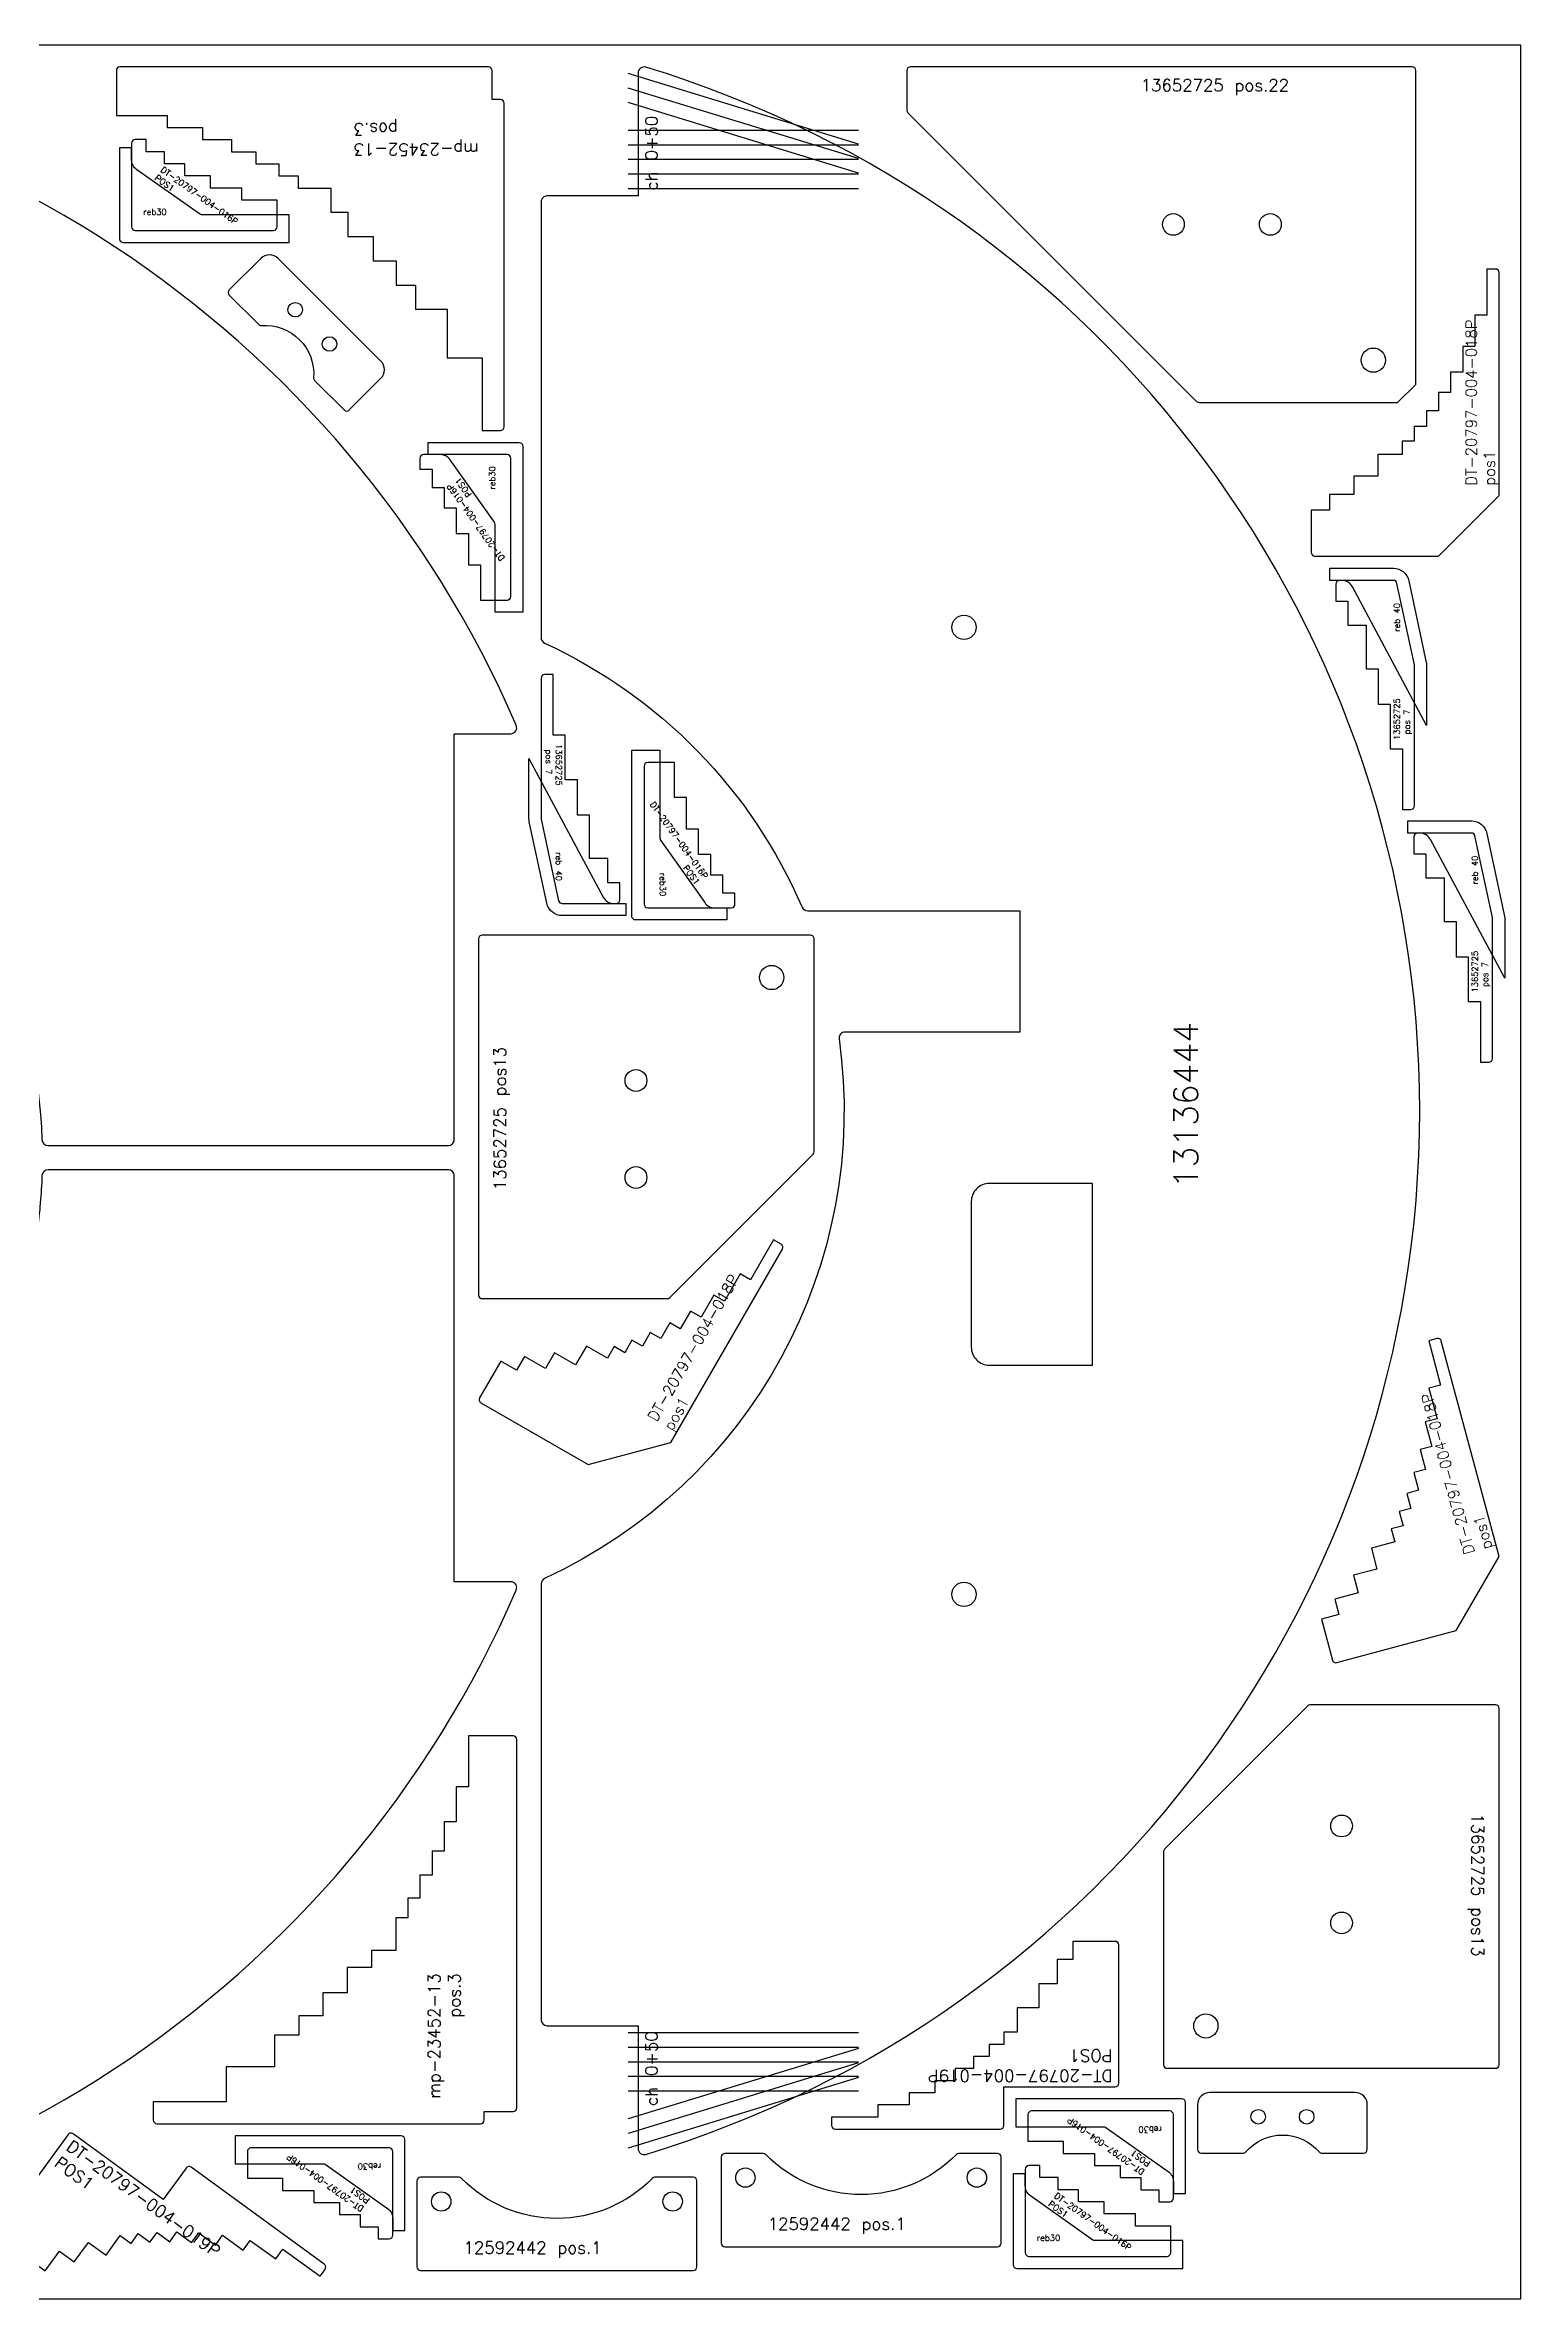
# Model space of a CAD drawing. Header units: millimetres. Extents: x 0 to 2500, y -105 to 1860.
# Drawn here: x 1282 to 2500, y 0 to 1860 of the extents above; entities that cross this region are included whole.
import ezdxf

# ---------------------------------------------------------------- set-up
doc = ezdxf.new("R2010")
doc.units = ezdxf.units.MM
for name, color, linetype in [('12592442', 7, 'Continuous'), ('13136428', 7, 'Continuous'), ('13136444', 7, 'Continuous'), ('13652725', 7, 'Continuous'), ('9672671', 7, 'Continuous'), ('Chanfro', 7, 'Continuous'), ('DT-20797-004-016P', 7, 'Continuous'), ('DT-20797-004-018P', 7, 'Continuous'), ('DT-20797-004-019P', 7, 'Continuous'), ('mp-23452-13', 7, 'Continuous'), ('Rebaixo', 6, 'Continuous'), ('sheet', 24, 'Continuous'), ('Texto', 7, 'Continuous')]:
    doc.layers.add(name, color=color, linetype=linetype)
doc.styles.get("Standard").update_dxf_attribs({"font": 'txt.shx'})

msp = doc.modelspace()

# ---------------------------------------------------------------- linework, layer by layer
at = {"color": 4}
for points in [[(2394.8, 1418.2), (2350.2, 1418.2, 0.414214), (2347.2, 1415.2), (2347.2, 1401.2), (2357.2, 1401.2), (2357.2, 1381.2), (2372.2, 1381.2), (2372.2, 1345.2), (2382.2, 1345.2), (2382.2, 1316.2), (2392.2, 1316.2), (2392.2, 1279.2), (2402.2, 1279.2), (2402.2, 1229.2), (2409.2, 1229.2, 0.414214), (2412.2, 1232.2), (2412.2, 1347.8, 0.052822), (2412.1, 1348.5), (2397.7, 1415.8, 0.353653)], [(1708.9, 1151.6), (1753.4, 1151.6, 0.414214), (1756.4, 1154.6), (1756.4, 1168.6), (1746.4, 1168.6), (1746.4, 1188.6), (1731.4, 1188.6), (1731.4, 1224.6), (1721.4, 1224.6), (1721.4, 1253.6), (1711.4, 1253.6), (1711.4, 1290.6), (1701.4, 1290.6), (1701.4, 1340.6), (1694.4, 1340.6, 0.414214), (1691.4, 1337.6), (1691.4, 1221.9, 0.052822), (1691.5, 1221.2), (1705.9, 1153.9, 0.353653)], [(2459.2, 1209.7), (2414.6, 1209.7, 0.414214), (2411.6, 1206.7), (2411.6, 1192.7), (2421.6, 1192.7), (2421.6, 1172.7), (2436.6, 1172.7), (2436.6, 1136.7), (2446.6, 1136.7), (2446.6, 1107.7), (2456.6, 1107.7), (2456.6, 1070.7), (2466.6, 1070.7), (2466.6, 1020.7), (2473.6, 1020.7, 0.414214), (2476.6, 1023.7), (2476.6, 1139.4, 0.052822), (2476.6, 1140), (2462.1, 1207.4, 0.353653)]]:
    msp.add_lwpolyline(points, format="xyb", close=True, dxfattribs=at)
at = {"color": 1}
for points in [[(1642.7, 1125.5, 0.414214), (1639.7, 1122.5), (1639.7, 828.5, 0.414214), (1642.7, 825.5), (1795.5, 825.5, 0.198912), (1797.6, 826.3), (1915.8, 944.6, 0.198912), (1916.7, 946.7), (1916.7, 1122.5, 0.414214), (1913.7, 1125.5)], [(2479, 190.3, 0.414214), (2482, 193.3), (2482, 487.3, 0.414214), (2479, 490.3), (2326.2, 490.3, 0.198912), (2324.1, 489.4), (2205.9, 371.2, 0.198912), (2205, 369), (2205, 193.3, 0.414214), (2208, 190.3)]]:
    msp.add_lwpolyline(points, format="xyb", close=True, dxfattribs=at)
for centre, radius in [((1881.7, 1090.5), 10), ((1769.7, 1005.5), 9), ((1769.7, 925.5), 9), ((2352, 390.3), 9), ((2352, 310.3), 9), ((2240, 225.3), 10)]:
    msp.add_circle(centre, radius, dxfattribs=at)
at = {"layer": '12592442', "color": 1}
for points in [[(1840, 117.1), (1840, 46.1, 0.414214), (1843, 43.1), (2068, 43.1, 0.414214), (2071, 46.1), (2071, 117.1, 0.414214), (2068, 120.1), (2036.2, 120.1, 0.201835), (2034.1, 119.2, -0.420813), (1876.8, 119.2, 0.201835), (1874.7, 120.1), (1843, 120.1, 0.414214)], [(1589, 97.4), (1589, 26.4, 0.414214), (1592, 23.4), (1817, 23.4, 0.414214), (1820, 26.4), (1820, 97.4, 0.414214), (1817, 100.4), (1785.2, 100.4, 0.201835), (1783.1, 99.5, -0.420813), (1625.8, 99.5, 0.201835), (1623.7, 100.4), (1592, 100.4, 0.414214)]]:
    msp.add_lwpolyline(points, format="xyb", close=True, dxfattribs=at)
for centre in [(1860, 100.1), (2051, 100.1), (1609, 80.4), (1800, 80.4)]:
    msp.add_circle(centre, 8, dxfattribs=at)
at = {"layer": '13136428', "color": 1}
for points in [[(23.1, 1291.7), (69.7, 1291.7), (69.7, 956.8, 0.414214), (74.7, 951.8), (405, 951.8, 0.404262), (410, 956.7, -0.384724), (815.3, 1375.8, 0.356448), (819.9, 1380.2, -0.874645), (869.5, 1380.2, 0.356448), (874.1, 1375.8, -0.384724), (1279.5, 956.7, 0.404262), (1284.5, 951.8), (1614.7, 951.8, 0.414214), (1619.7, 956.8), (1619.7, 1291.7), (1666.3, 1291.7, 0.539356), (1670.9, 1298.7, 0.657354), (18.5, 1298.7, 0.539356)], [(1275.6, 881.8, -0.917281), (410, 927, 0.404262), (405, 931.8), (74.8, 931.8, 0.414214), (69.8, 926.8), (69.8, 591.9), (23.1, 591.9, 0.539356), (18.5, 585, 0.657354), (1670.9, 585, 0.539356), (1666.3, 591.9), (1619.7, 591.9), (1619.7, 926.8, 0.414214), (1614.7, 931.8), (1284.5, 931.8, 0.404262), (1279.5, 927, -0.026075)]]:
    msp.add_lwpolyline(points, format="xyb", close=True, dxfattribs=at)
at = {"layer": '13136444', "color": 1}
for points in [[(1937.3, 1039.8, -0.331079), (1694.3, 594.5, 0.292674), (1691.4, 590), (1691.4, 230.5, 0.414214), (1696.4, 225.5), (1771.4, 225.5), (1771.4, 124.1, 0.503429), (1777.9, 119.3, 0.741474), (1777.9, 1841.7, 0.503429), (1771.4, 1836.9), (1771.4, 1735.5), (1696.4, 1735.5, 0.414214), (1691.4, 1730.5), (1691.4, 1371, 0.292674), (1694.3, 1366.4, -0.185184), (1906.8, 1148.5, 0.299597), (1911.4, 1145.5), (2086.4, 1145.5), (2086.4, 1045.5), (1942.2, 1045.5, 0.455837)], [(2146.4, 770.5), (2146.4, 920.5), (2061.4, 920.5, 0.414214), (2046.4, 905.5), (2046.4, 785.5, 0.414214), (2061.4, 770.5)]]:
    msp.add_lwpolyline(points, format="xyb", close=True, dxfattribs=at)
for centre in [(2040.4, 1379.5), (2040.4, 581.5)]:
    msp.add_circle(centre, 10, dxfattribs=at)
at = {"layer": '13652725', "color": 1}
msp.add_lwpolyline([(2232.3, 1565.9, 0.198912), (2234.4, 1565), (2398.2, 1565), (2413.2, 1580), (2413.2, 1839, 0.414214), (2410.2, 1842), (1996.2, 1842, 0.414214), (1993.2, 1839), (1993.2, 1806.2, 0.198912), (1994.1, 1804.1)], format="xyb", close=True, dxfattribs=at)
for centre, radius in [((2213.2, 1712), 9), ((2293.2, 1712), 9), ((2378.2, 1600), 10)]:
    msp.add_circle(centre, radius, dxfattribs=at)
at = {"layer": '9672671', "color": 1}
for points in [[(1503.7, 1585.5, 0.218815), (1504.5, 1583.2), (1528.8, 1558.9, 0.414214), (1533.1, 1558.9), (1559.2, 1585, 0.414214), (1559.2, 1599.2), (1474.4, 1684, 0.414214), (1460.2, 1684), (1434.1, 1657.9, 0.414214), (1434.1, 1653.6), (1458.4, 1629.3, 0.218815), (1460.7, 1628.5, -0.459639)], [(2333.6, 121.3, 0.218815), (2335.9, 120.3), (2370.2, 120.3, 0.414214), (2373.2, 123.3), (2373.2, 160.3, 0.414214), (2363.2, 170.3), (2243.2, 170.3, 0.414214), (2233.2, 160.3), (2233.2, 123.3, 0.414214), (2236.2, 120.3), (2270.6, 120.3, 0.218815), (2272.9, 121.3, -0.459639)]]:
    msp.add_lwpolyline(points, format="xyb", close=True, dxfattribs=at)
for centre in [(1488.5, 1641.6), (1516.8, 1613.3), (2283.2, 150.3), (2323.2, 150.3)]:
    msp.add_circle(centre, 6, dxfattribs=at)
at = {"layer": 'Chanfro', "color": 1}
for p, q in [((1953.4, 1778.3), (1763.4, 1836.5)), ((1953.4, 1766.3), (1763.4, 1824.5)), ((1953.4, 1754.3), (1763.4, 1812.5)), ((1953.4, 1789.5), (1763.4, 1789.5)), ((1953.4, 1777.5), (1763.4, 1777.5)), ((1953.4, 1765.5), (1763.4, 1765.5)), ((1953.4, 1753.5), (1763.4, 1753.5)), ((1953.4, 1741.5), (1763.4, 1741.5)), ((1953.4, 219.5), (1763.4, 219.5)), ((1953.4, 207.5), (1763.4, 207.5)), ((1953.4, 206.7), (1763.4, 148.5)), ((1953.4, 195.5), (1763.4, 195.5)), ((1953.4, 194.7), (1763.4, 136.5)), ((1953.4, 183.5), (1763.4, 183.5)), ((1953.4, 182.7), (1763.4, 124.5)), ((1953.4, 171.5), (1763.4, 171.5))]:
    msp.add_line(p, q, dxfattribs=at)
at = {"layer": 'DT-20797-004-016P', "color": 2}
for points in [[(1356.5, 1707), (1470.5, 1707, 0.414214), (1473.5, 1710), (1473.5, 1732), (1444.5, 1732), (1444.5, 1742), (1418.5, 1742), (1418.5, 1752), (1397.5, 1752), (1397.5, 1762), (1380.5, 1762), (1380.5, 1772), (1365.5, 1772), (1365.5, 1782), (1356.5, 1782, 0.414214), (1353.5, 1779), (1353.5, 1710, 0.414214)], [(2210.2, 155.1), (2096.2, 155.1, 0.414214), (2093.2, 152.1), (2093.2, 130.1), (2122.2, 130.1), (2122.2, 120.1), (2148.2, 120.1), (2148.2, 110.1), (2169.2, 110.1), (2169.2, 100.1), (2186.2, 100.1), (2186.2, 90.1), (2201.2, 90.1), (2201.2, 80.1), (2210.2, 80.1, 0.414214), (2213.2, 83.1), (2213.2, 152.1, 0.414214)], [(1566, 124.6), (1452, 124.6, 0.414214), (1449, 121.6), (1449, 99.6), (1478, 99.6), (1478, 89.6), (1504, 89.6), (1504, 79.6), (1525, 79.6), (1525, 69.6), (1542, 69.6), (1542, 59.6), (1557, 59.6), (1557, 49.6), (1566, 49.6, 0.414214), (1569, 52.6), (1569, 121.6, 0.414214)], [(2094, 35.1), (2208, 35.1, 0.414214), (2211, 38.1), (2211, 60.1), (2182, 60.1), (2182, 70.1), (2156, 70.1), (2156, 80.1), (2135, 80.1), (2135, 90.1), (2118, 90.1), (2118, 100.1), (2103, 100.1), (2103, 110.1), (2094, 110.1, 0.414214), (2091, 107.1), (2091, 38.1, 0.414214)]]:
    msp.add_lwpolyline(points, format="xyb", close=True, dxfattribs=at)
at = {"layer": 'DT-20797-004-016P', "color": 3}
for points in [[(1666.4, 1519, 0.414214), (1663.4, 1522), (1594.4, 1522, 0.414214), (1591.4, 1519), (1591.4, 1510), (1601.4, 1510), (1601.4, 1495), (1611.4, 1495), (1611.4, 1478), (1621.4, 1478), (1621.4, 1457), (1631.4, 1457), (1631.4, 1431), (1641.4, 1431), (1641.4, 1402), (1663.4, 1402, 0.414214), (1666.4, 1405)], [(1776.4, 1151, 0.414214), (1779.4, 1148), (1848.4, 1148, 0.414214), (1851.4, 1151), (1851.4, 1160), (1841.4, 1160), (1841.4, 1175), (1831.4, 1175), (1831.4, 1192), (1821.4, 1192), (1821.4, 1213), (1811.4, 1213), (1811.4, 1239), (1801.4, 1239), (1801.4, 1268), (1779.4, 1268, 0.414214), (1776.4, 1265)]]:
    msp.add_lwpolyline(points, format="xyb", close=True, dxfattribs=at)
at = {"layer": 'DT-20797-004-018P', "color": 1}
for points in [[(2432, 1438.2), (2482, 1488.2), (2482, 1672.2, 0.414214), (2479, 1675.2), (2472, 1675.2), (2472, 1637.2), (2462, 1637.2), (2462, 1611.2), (2452, 1611.2), (2452, 1590.2), (2442, 1590.2), (2442, 1573.2), (2432, 1573.2), (2432, 1558.2), (2422, 1558.2), (2422, 1545.2), (2412, 1545.2), (2412, 1533.2), (2402, 1533.2), (2402, 1522.2), (2382, 1522.2), (2382, 1504.2), (2362, 1504.2), (2362, 1489.2), (2342, 1489.2), (2342, 1476.2), (2327, 1476.2), (2327, 1441.2, 0.414214), (2330, 1438.2)], [(1730.2, 688.6), (1798.5, 706.9), (1890.5, 866.3, 0.414214), (1889.4, 870.4), (1883.3, 873.9), (1864.3, 840.9), (1855.7, 845.9), (1842.7, 823.4), (1834, 828.4), (1823.5, 810.2), (1814.8, 815.2), (1806.3, 800.5), (1797.7, 805.5), (1790.2, 792.5), (1781.5, 797.5), (1775, 786.3), (1766.4, 791.3), (1760.4, 780.9), (1751.7, 785.9), (1746.2, 776.4), (1728.9, 786.4), (1719.9, 770.8), (1702.6, 780.8), (1695.1, 767.8), (1677.7, 777.8), (1671.2, 766.5), (1658.2, 774), (1640.7, 743.7, 0.414214), (1641.8, 739.6)], [(2446.6, 551.5), (2482, 612.8), (2434.3, 790.5, 0.414214), (2430.7, 792.6), (2423.9, 790.8), (2433.7, 754.1), (2424.1, 751.5), (2430.8, 726.4), (2421.1, 723.8), (2426.6, 703.5), (2416.9, 700.9), (2421.3, 684.5), (2411.7, 681.9), (2415.5, 667.4), (2405.9, 664.8), (2409.2, 652.3), (2399.6, 649.7), (2402.7, 638.1), (2393, 635.5), (2395.9, 624.9), (2376.6, 619.7), (2381.2, 602.3), (2361.9, 597.2), (2365.8, 582.7), (2346.5, 577.5), (2349.8, 564.9), (2335.3, 561), (2344.4, 527.2, 0.414214), (2348.1, 525.1)]]:
    msp.add_lwpolyline(points, format="xyb", close=True, dxfattribs=at)
at = {"layer": 'DT-20797-004-019P', "color": 1}
msp.add_lwpolyline([(1931.2, 150.1), (1931.2, 143.1, 0.414214), (1934.2, 140.1), (2070.2, 140.1, 0.414214), (2073.2, 143.1), (2073.2, 175.1), (2165.2, 175.1, 0.414214), (2168.2, 178.1), (2168.2, 292.1, 0.414214), (2165.2, 295.1), (2130.2, 295.1), (2130.2, 280.1), (2117.2, 280.1), (2117.2, 260.1), (2102.2, 260.1), (2102.2, 240.1), (2084.2, 240.1), (2084.2, 220.1), (2073.2, 220.1), (2073.2, 210.1), (2061.2, 210.1), (2061.2, 200.1), (2048.2, 200.1), (2048.2, 190.1), (2033.2, 190.1), (2033.2, 180.1), (2016.2, 180.1), (2016.2, 170.1), (1995.2, 170.1), (1995.2, 160.1), (1969.2, 160.1), (1969.2, 150.1)], format="xyb", close=True, dxfattribs=at)
msp.add_lwpolyline([(1271.6, 30.9), (1282.1, 23.2), (1293.9, 39.4), (1306, 30.5), (1317.8, 46.7), (1332.4, 36.1), (1344.1, 52.3), (1353, 45.8), (1358.9, 53.9), (1368.6, 46.8), (1374.5, 54.9), (1385, 47.2), (1390.9, 55.3), (1403, 46.5), (1408.9, 54.5), (1422.6, 44.5), (1428.5, 52.6), (1445.5, 40.3), (1451.4, 48.3), (1472.4, 33), (1478.3, 41.1), (1509, 18.7), (1513.1, 24.4, 0.414214), (1512.5, 28.6), (1402.6, 108.7, 0.414214), (1398.4, 108), (1379.5, 82.1), (1305.2, 136.3, 0.414214), (1301, 135.7), (1233.8, 43.5, 0.414214)], format="xyb", dxfattribs=at)
at = {"layer": 'mp-23452-13', "color": 1}
for points in [[(1343.9, 1842, 0.414214), (1340.9, 1839), (1340.9, 1802), (1382.9, 1802), (1382.9, 1792), (1411.9, 1792), (1411.9, 1782), (1435.9, 1782), (1435.9, 1772), (1455.9, 1772), (1455.9, 1762), (1474.9, 1762), (1474.9, 1752), (1490.9, 1752), (1490.9, 1742), (1517.9, 1742), (1517.9, 1722), (1531.9, 1722), (1531.9, 1702), (1552.9, 1702), (1552.9, 1682), (1571.9, 1682), (1571.9, 1662), (1587.9, 1662), (1587.9, 1642), (1613.9, 1642), (1613.9, 1602), (1642.9, 1602), (1642.9, 1542), (1657.9, 1542, 0.414214), (1660.9, 1545), (1660.9, 1812, 0.414214), (1657.9, 1815), (1650.9, 1815), (1650.9, 1839, 0.414214), (1647.9, 1842)], [(1671.4, 461.6, 0.414214), (1668.4, 464.6), (1631.4, 464.6), (1631.4, 422.6), (1621.4, 422.6), (1621.4, 393.6), (1611.4, 393.6), (1611.4, 369.6), (1601.4, 369.6), (1601.4, 349.6), (1591.4, 349.6), (1591.4, 330.6), (1581.4, 330.6), (1581.4, 314.6), (1571.4, 314.6), (1571.4, 287.6), (1551.4, 287.6), (1551.4, 273.6), (1531.4, 273.6), (1531.4, 252.6), (1511.4, 252.6), (1511.4, 233.6), (1491.4, 233.6), (1491.4, 217.6), (1471.4, 217.6), (1471.4, 191.6), (1431.4, 191.6), (1431.4, 162.6), (1371.4, 162.6), (1371.4, 147.6, 0.414214), (1374.4, 144.6), (1641.4, 144.6, 0.414214), (1644.4, 147.6), (1644.4, 154.6), (1668.4, 154.6, 0.414214), (1671.4, 157.6)]]:
    msp.add_lwpolyline(points, format="xyb", close=True, dxfattribs=at)
at = {"layer": 'Rebaixo', "color": 2}
for points in [[(1483.5, 1697), (1483.5, 1720), (1411.1, 1720, -0.155021), (1409.4, 1720.6), (1357.8, 1757, -0.243554), (1353.5, 1765.2), (1353.5, 1775.2), (1343.5, 1775.2), (1343.5, 1700, 0.414214), (1346.5, 1697)], [(2083.2, 165.1), (2083.2, 142.1), (2155.7, 142.1, -0.155021), (2157.4, 141.5), (2209, 105.1, -0.243554), (2213.2, 96.9), (2213.2, 86.9), (2223.2, 86.9), (2223.2, 162.1, 0.414214), (2220.2, 165.1)], [(1439, 134.6), (1439, 111.6), (1511.4, 111.6, -0.155021), (1513.1, 111.1), (1564.7, 74.6, -0.243554), (1569, 66.5), (1569, 56.5), (1579, 56.5), (1579, 131.6, 0.414214), (1576, 134.6)], [(2221, 25.1), (2221, 48.1), (2148.5, 48.1, -0.155021), (2146.8, 48.6), (2095.2, 85.1, -0.243554), (2091, 93.2), (2091, 103.2), (2081, 103.2), (2081, 28.1, 0.414214), (2084, 25.1)]]:
    msp.add_lwpolyline(points, format="xyb", close=True, dxfattribs=at)
at = {"layer": 'Rebaixo', "color": 3}
for points in [[(1676.4, 1392), (1653.4, 1392), (1653.4, 1464.4, 0.155021), (1652.9, 1466.2), (1616.4, 1517.8, 0.243554), (1608.2, 1522), (1598.2, 1522), (1598.2, 1532), (1673.4, 1532, -0.414214), (1676.4, 1529)], [(1766.4, 1278), (1789.4, 1278), (1789.4, 1205.6, 0.155021), (1790, 1203.9), (1826.4, 1152.3, 0.243554), (1834.6, 1148), (1844.6, 1148), (1844.6, 1138), (1769.4, 1138, -0.414214), (1766.4, 1141)]]:
    msp.add_lwpolyline(points, format="xyb", close=True, dxfattribs=at)
at = {"layer": 'Rebaixo', "color": 4}
for points in [[(2342.2, 1418.2), (2342.2, 1428.2), (2352.2, 1428.2), (2394.8, 1428.2, -0.353653), (2407.5, 1417.9), (2421.9, 1350.6, -0.052822), (2422.2, 1347.8), (2422.2, 1298.5), (2361, 1412.9, 0.276707), (2352.2, 1418.2)], [(1761.4, 1151.6), (1761.4, 1141.6), (1751.4, 1141.6), (1708.9, 1141.6, -0.353653), (1696.1, 1151.8), (1681.7, 1219.1, -0.052822), (1681.4, 1221.9), (1681.4, 1271.3), (1742.6, 1156.8, 0.276707), (1751.4, 1151.6)], [(2406.6, 1209.7), (2406.6, 1219.7), (2416.6, 1219.7), (2459.2, 1219.7, -0.353653), (2471.9, 1209.4), (2486.3, 1142.1, -0.052822), (2486.6, 1139.4), (2486.6, 1090), (2425.4, 1204.4, 0.276707), (2416.6, 1209.7)]]:
    msp.add_lwpolyline(points, format="xyb", close=True, dxfattribs=at)
at = {"layer": 'sheet', "color": 7}
msp.add_lwpolyline([(0, 0), (2500, 0), (2500, 1860), (0, 1860)], close=True, dxfattribs=at)

# ---------------------------------------------------------------- texts
at = {"layer": 'Chanfro', "color": 1, "char_height": 10, "width": 180.473, "rotation": 90}
for insert, attachment_point in [((1787.5, 1740), 7), ((1787.5, 220.9), 9)]:
    msp.add_mtext('\\pt180;ch 0+50', dxfattribs=dict(at, insert=insert, attachment_point=attachment_point))
at = {"layer": 'Rebaixo', "color": 2, "char_height": 5, "attachment_point": 1}
for insert in [(1363.1, 1724.8), (2100.5, 52.9)]:
    msp.add_mtext_dynamic_manual_height_columns('reb30', width=57.571, gutter_width=12.5, heights=[0], dxfattribs=dict(at, insert=insert))
at = {"layer": 'Rebaixo', "color": 3, "char_height": 5, "attachment_point": 3}
for insert, rotation in [((1648.6, 1512.4), 90), ((1794.3, 1157.6), 270)]:
    msp.add_mtext_dynamic_manual_height_columns('reb30', width=57.571, gutter_width=12.5, heights=[0], dxfattribs=dict(at, insert=insert, rotation=rotation))
at = {"layer": 'Rebaixo', "color": 4, "char_height": 5, "attachment_point": 1}
for insert, rotation in [((2395.1, 1375.8), 90), ((1708.6, 1193.9), 270), ((2459.5, 1167.3), 90)]:
    msp.add_mtext_dynamic_manual_height_columns('reb 40', width=122.875, gutter_width=12.5, heights=[0], dxfattribs=dict(at, insert=insert, rotation=rotation))
at = {"layer": 'Rebaixo', "color": 2, "char_height": 5, "attachment_point": 1, "rotation": 180}
for insert in [(2203.7, 137.2), (1559.4, 106.8)]:
    msp.add_mtext_dynamic_manual_height_columns('reb30', width=57.571, gutter_width=12.5, heights=[0], dxfattribs=dict(at, insert=insert))
at = {"layer": 'Texto', "color": 1, "char_height": 10, "attachment_point": 1}
for s, insert, width in [('13652725 pos.22', (2186.2, 1831.9), 122.875), ('12592442 pos.1', (1878.4, 67), 172.107), ('12592442 pos.1', (1627.4, 47.3), 172.107)]:
    msp.add_mtext(s, dxfattribs=dict(at, insert=insert, width=width))
at = {"layer": 'Texto', "color": 1}
for s, insert, char_height, width, attachment_point, rotation in [('mp-23452-13 pos.3', (1536.8, 1768.8), 10, 60.76, 3, 180), ('DT-20797-004-018P\\Ppos1', (2454.5, 1496.3), 9, 98.498, 1, 90), ('13136444', (2213.5, 916.6), 20, 299.624, 1, 90), ('13652725 pos13', (1652.4, 915), 10, 122.875, 1, 90), ('DT-20797-004-018P\\Ppos1', (1778.8, 727.7), 9, 98.498, 1, 60), ('DT-20797-004-018P\\Ppos1', (2453.3, 613.5), 9, 98.498, 1, 105), ('13652725 pos13', (2469.3, 400.7), 10, 122.875, 1, 270), ('mp-23452-13 pos.3', (1598.2, 268.7), 10, 60.76, 3, 90), ('DT-20797-004-019P\\PPOS1', (2163.1, 179.1), 10, 57.571, 1, 180), ('DT-20797-004-019P\\PPOS1', (1304.5, 131.8), 10, 57.571, 1, 323.9213)]:
    msp.add_mtext(s, dxfattribs=dict(at, insert=insert, char_height=char_height, width=width, attachment_point=attachment_point, rotation=rotation))
at = {"layer": 'Texto', "color": 2, "char_height": 5, "attachment_point": 1}
for insert, rotation in [((1379.8, 1760.1), 324.3573), ((2187, 102), 144.3573), ((1542.7, 71.6), 144.3573), ((2117.2, 88.1), 324.3573)]:
    msp.add_mtext_dynamic_manual_height_columns('DT-20797-004-016P\\PPOS1', width=57.571, gutter_width=12.5, heights=[0], dxfattribs=dict(at, insert=insert, rotation=rotation))
at = {"layer": 'Texto', "color": 3, "char_height": 5, "attachment_point": 3}
for insert, rotation in [((1613.3, 1495.8), 125.6427), ((1829.5, 1174.3), 305.6427)]:
    msp.add_mtext_dynamic_manual_height_columns('DT-20797-004-016P\\PPOS1', width=57.571, gutter_width=12.5, heights=[0], dxfattribs=dict(at, insert=insert, rotation=rotation))
at = {"layer": 'Texto', "color": 4, "char_height": 5, "attachment_point": 1}
for insert, rotation in [((2395.1, 1286.6), 90), ((1708.6, 1283.1), 270), ((2459.5, 1078.2), 90)]:
    msp.add_mtext_dynamic_manual_height_columns('13652725\\P pos 7 ', width=122.875, gutter_width=12.5, heights=[0], dxfattribs=dict(at, insert=insert, rotation=rotation))

doc.saveas('drawing.dxf')
